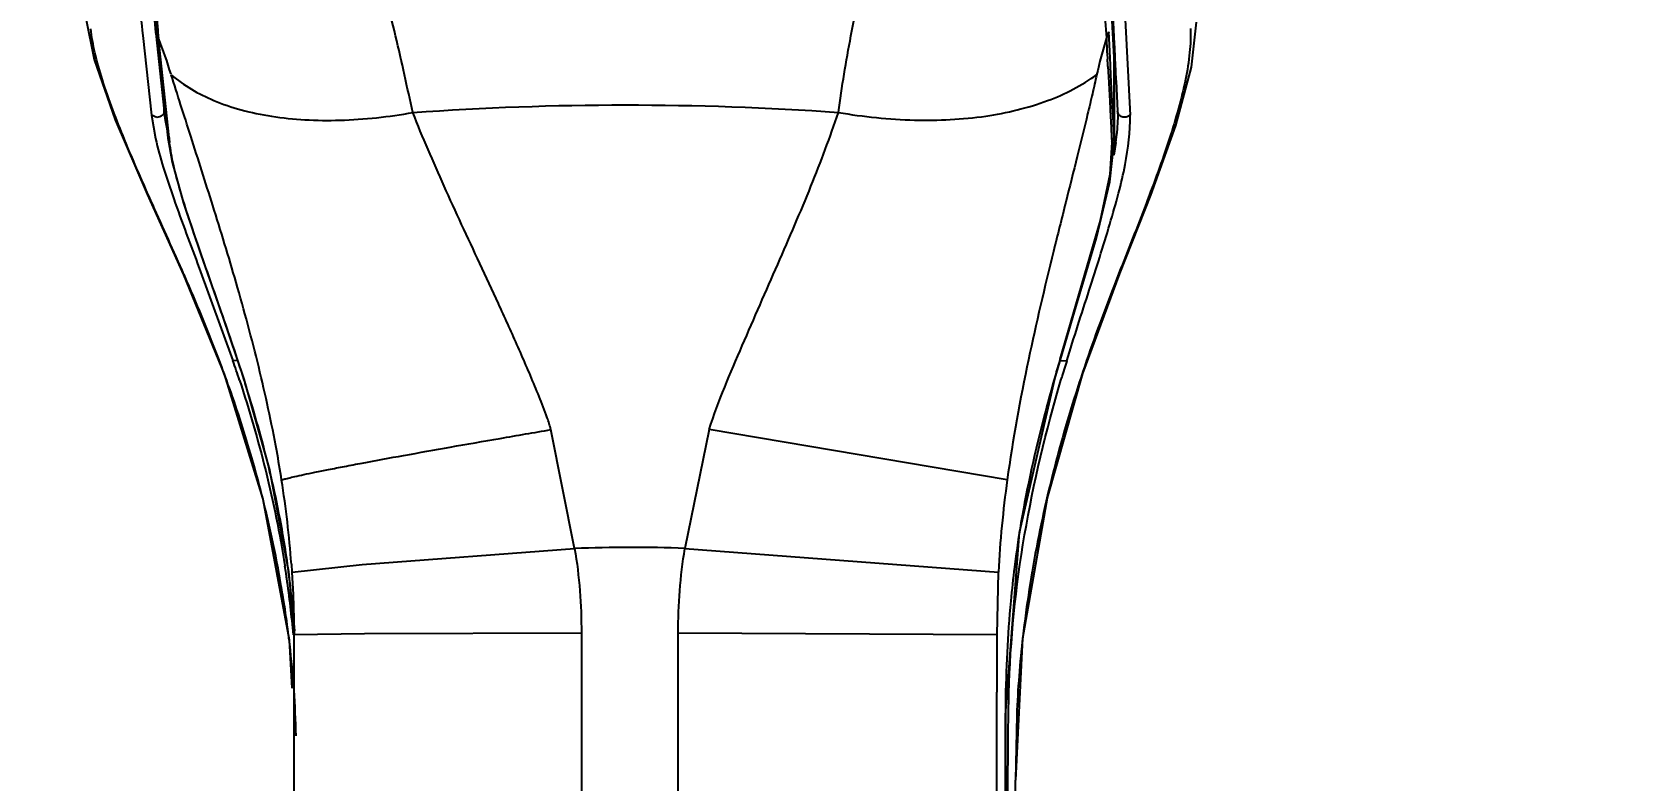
# Model space of a CAD drawing. Header units: millimetres. Extents: x 3819 to 4365, y -2661 to -1889.
# Drawn here: x 3978.49 to 3995.22, y -2216.52 to -2208.68 of the extents above; entities that cross this region are included whole.
import ezdxf

# ---------------------------------------------------------------- set-up
doc = ezdxf.new("R2010")
doc.units = ezdxf.units.MM
doc.header["$LTSCALE"] = 0.1
doc.layers.add('DIM', color=3, linetype='Continuous')
doc.styles.get("Standard").update_dxf_attribs({"font": 'arial.ttf'})
doc.dimstyles.new('ISO-25', dxfattribs={"dimtxt": 2.5, "dimasz": 2.5, "dimexe": 1.25, "dimexo": 0.625, "dimtad": 1, "dimlfac": 5, "dimtxsty": 'Standard', "dimcen": 2.5, "dimadec": 0, "dimazin": 0, "dimtfac": 1, "dimtmove": 0, "dimatfit": 3, "dimfxl": 0, "dimarcsym": 0})

# ---------------------------------------------------------------- blocks, each defined once
blk = doc.blocks.new('*D137')
at = {"layer": 'Defpoints', "color": 0}
for p in [(3972.198, -2092.633), (4060.64, -2605.033), (4086.272, -2605.033)]:
    blk.add_point(p, dxfattribs=at)
at = {"layer": 'DIM', "color": 0, "lineweight": -2}
for p, q in [((3972.823, -2092.633), (4087.522, -2092.633)), ((4086.272, -2096.633), (4086.272, -2601.033)), ((4061.265, -2605.033), (4087.522, -2605.033))]:
    blk.add_line(p, q, dxfattribs=at)
at = {"layer": 'DIM', "color": 0}
for points in [[(4085.605, -2096.633), (4086.939, -2096.633), (4086.272, -2092.633)], [(4085.605, -2601.033), (4086.939, -2601.033), (4086.272, -2605.033)]]:
    blk.add_solid(points, dxfattribs=at)
at = {"layer": 'DIM', "color": 0, "insert": (4083.025, -2348.833), "char_height": 4, "attachment_point": 5, "rotation": 90}
blk.add_mtext('(2280)', dxfattribs=at)

msp = doc.modelspace()

# ---------------------------------------------------------------- linework, layer by layer
at = {"color": 7, "linetype": 'Continuous'}
for p, q in [((3979.661, -2207.2852), (3979.7836, -2208.6873)), ((3989.8289, -2208.9503), (3989.778, -2207.9883)), ((3989.7326, -2208.5282), (3989.7495, -2208.7448)), ((3989.8155, -2208.51), (3989.8304, -2208.8081)), ((3989.9463, -2208.5506), (3989.9974, -2209.5536)), ((3979.6501, -2208.719), (3979.7394, -2209.555)), ((3979.7836, -2208.6873), (3979.7849, -2208.6993)), ((3979.7849, -2208.6993), (3979.8731, -2209.5137)), ((3979.7946, -2208.6982), (3979.9115, -2209.7915)), ((3979.7946, -2208.6982), (3979.8152, -2208.7471)), ((3989.7742, -2208.6823), (3989.7495, -2208.7448)), ((3989.7876, -2208.9528), (3989.7742, -2208.6823)), ((3989.8119, -2208.634), (3989.8287, -2208.9503)), ((3990.6406, -2209.0522), (3990.6927, -2208.5805)), ((3979.9243, -2209.7884), (3979.8152, -2208.7471)), ((3989.7495, -2208.7447), (3989.7551, -2208.8877)), ((3989.7551, -2208.8877), (3989.7597, -2208.9543)), ((3989.8304, -2208.8081), (3989.8324, -2208.8462)), ((3989.8324, -2208.8462), (3989.8376, -2208.9501)), ((3989.7597, -2208.9543), (3989.7606, -2208.9689)), ((3989.765, -2209.0442), (3989.7735, -2209.2094)), ((3989.7884, -2208.9673), (3989.7876, -2208.9528)), ((3989.7906, -2209.0125), (3989.7886, -2208.9722)), ((3989.7921, -2209.042), (3989.7909, -2209.0178)), ((3989.8004, -2209.2081), (3989.7921, -2209.042)), ((3989.8296, -2208.965), (3989.8289, -2208.9503)), ((3989.829, -2208.9569), (3989.8289, -2208.9503)), ((3989.829, -2209.7758), (3989.829, -2208.9569)), ((3989.8296, -2208.9698), (3989.8296, -2208.965)), ((3989.8296, -2208.9698), (3989.8304, -2209.0104)), ((3989.8304, -2209.0157), (3989.8304, -2209.8383)), ((3989.8376, -2208.9501), (3989.8384, -2208.9648)), ((3989.8386, -2208.9696), (3989.8407, -2209.0102)), ((3989.8409, -2209.0155), (3989.8493, -2209.1802)), ((3989.774, -2209.218), (3989.7837, -2209.4081)), ((3989.8104, -2209.4063), (3989.8004, -2209.2081)), ((3989.8493, -2209.1802), (3989.85, -2209.1938)), ((3989.85, -2209.1938), (3989.8662, -2209.512)), ((3989.7837, -2209.4081), (3989.7922, -2209.5738)), ((3989.8158, -2209.5147), (3989.8104, -2209.4063)), ((3979.7393, -2209.5549), (3979.7825, -2209.8)), ((3979.7964, -2209.5778), (3979.7394, -2209.555)), ((3979.8731, -2209.5137), (3979.8731, -2209.4337)), ((3979.8862, -2209.6096), (3979.8731, -2209.5135)), ((3989.7922, -2209.5738), (3989.7942, -2209.6144)), ((3989.8188, -2209.5727), (3989.8158, -2209.5147)), ((3989.829, -2209.7758), (3989.8188, -2209.5727)), ((3989.8677, -2209.5701), (3989.8582, -2209.7469)), ((3989.8662, -2209.512), (3989.8677, -2209.5699)), ((3989.8757, -2209.5441), (3989.8662, -2209.512)), ((3979.9219, -2209.7856), (3979.8862, -2209.6096)), ((3989.7942, -2209.6144), (3989.8026, -2209.7772)), ((3989.8056, -2209.8366), (3989.7839, -2210.1762)), ((3989.7851, -2210.2538), (3989.8305, -2209.8368)), ((3989.8026, -2209.7772), (3989.8034, -2209.7936)), ((3989.8034, -2209.7936), (3989.8054, -2209.8312)), ((3989.829, -2209.7758), (3989.8138, -2209.8254)), ((3989.8235, -2209.974), (3989.8305, -2209.8369)), ((3989.8471, -2209.8387), (3989.8255, -2209.972)), ((3989.8304, -2209.8299), (3989.829, -2209.7758)), ((3989.7839, -2210.1762), (3989.6833, -2210.657)), ((3989.6833, -2210.657), (3989.2621, -2212.1106)), ((3980.0763, -2211.2257), (3980.5021, -2212.268)), ((3980.0764, -2211.2258), (3980.0889, -2211.2413)), ((3980.0888, -2211.2412), (3980.0807, -2211.2228)), ((3980.2413, -2211.1574), (3980.5945, -2212.125)), ((3989.5025, -2212.26), (3989.8893, -2211.2139)), ((3989.8693, -2211.2374), (3989.8892, -2211.2141)), ((3989.8804, -2211.2093), (3989.8694, -2211.2374)), ((3980.6419, -2212.126), (3980.5946, -2212.1251)), ((3989.2638, -2212.1253), (3989.3328, -2212.1289)), ((3980.5021, -2212.268), (3980.9072, -2213.5746)), ((3980.7079, -2212.3205), (3980.9761, -2213.2696)), ((3980.7079, -2212.3205), (3980.7109, -2212.3252)), ((3988.8388, -2213.9245), (3989.2074, -2212.3148)), ((3989.2038, -2212.3135), (3989.201, -2212.3233)), ((3989.2074, -2212.3148), (3989.201, -2212.3233)), ((3989.2111, -2212.2878), (3989.2038, -2212.3135)), ((3989.2726, -2212.3287), (3989.2801, -2212.3033)), ((3984.1753, -2214.0929), (3983.9272, -2212.8482)), ((3985.5845, -2212.8452), (3985.3319, -2214.0924)), ((3988.7094, -2213.3734), (3985.5845, -2212.8454)), ((3980.9761, -2213.2696), (3981.1768, -2214.3344)), ((3980.9072, -2213.5746), (3981.1837, -2215.0514)), ((3981.9489, -2214.2605), (3984.1753, -2214.0929)), ((3985.3318, -2214.0924), (3988.6163, -2214.34)), ((3981.207, -2214.2562), (3981.213, -2214.3416)), ((3981.215, -2214.3397), (3981.9489, -2214.2605)), ((3981.1768, -2214.3344), (3981.234, -2214.9193)), ((3988.6162, -2214.34), (3988.5998, -2214.9964)), ((3981.1817, -2215.0333), (3981.1794, -2215.0146)), ((3981.1837, -2215.0514), (3981.2098, -2215.5574)), ((3981.9739, -2214.9872), (3981.2347, -2214.9977)), ((3981.2347, -2240.2642), (3981.2347, -2214.9977)), ((3984.2476, -2214.9808), (3981.9739, -2214.9872)), ((3984.2476, -2214.9808), (3984.2476, -2239.1853)), ((3985.2603, -2239.1851), (3985.2603, -2214.9805)), ((3988.6001, -2214.9964), (3985.2603, -2214.9805)), ((3988.5998, -2214.9964), (3988.6016, -2215.5969)), ((3988.6016, -2240.2987), (3988.6015, -2215.5969)), ((3988.6908, -2215.7218), (3988.6895, -2217.0121)), ((3988.7081, -2215.609), (3988.7271, -2215.6088)), ((3988.8087, -2215.8393), (3988.7973, -2216.5185)), ((3988.7974, -2216.5185), (3988.7988, -2216.5186)), ((3988.7976, -2241.067), (3988.7974, -2216.5185))]:
    msp.add_line(p, q, dxfattribs=at)
for points in [[(3979.6815, -2207.1665), (3979.7113, -2207.6918), (3979.7524, -2208.2533), (3979.7946, -2208.6982)], [(3979.0507, -2208.5366), (3979.1394, -2208.9695), (3979.3599, -2209.6035), (3979.6946, -2210.3809), (3980.0764, -2211.2258)], [(3989.8894, -2211.2142), (3990.2158, -2210.3922), (3990.4776, -2209.6638), (3990.6406, -2209.0522)], [(3979.9115, -2209.7911), (3979.9562, -2210.0462), (3980.0762, -2210.4744), (3980.259, -2211.0146), (3980.4865, -2211.6603), (3980.7079, -2212.3205)], [(3989.2074, -2212.3148), (3989.4336, -2211.5544), (3989.6441, -2210.8392), (3989.7851, -2210.2538)], [(3988.7988, -2216.5186), (3988.8728, -2215.0326), (3989.1304, -2213.5622), (3989.5025, -2212.26)], [(3988.6903, -2233.5329), (3988.6898, -2227.4888), (3988.6898, -2224.8232), (3988.6898, -2222.3497), (3988.6898, -2220.0415), (3988.6896, -2217.879), (3988.69, -2215.8397), (3988.8388, -2213.9245)], [(3981.213, -2214.3416), (3981.2257, -2214.5754), (3981.2333, -2214.8336), (3981.2347, -2214.9977)]]:
    msp.add_lwpolyline(points, dxfattribs=at)
for centre, radius, start, end in [((3968.4326, -2209.5749), 11.4126, 4.15953, 4.38605), ((3973.5502, -2211.1254), 6.7012, 17.36077, 20.78691), ((3994.5798, -2210.2303), 5.0535, 162.90313, 167.48552), ((3983.9514, -2209.3471), 5.8216, 2.98264, 3.72442), ((3988.9184, -2209.0072), 0.912, 2.61831, 3.16004), ((3988.059, -2208.7245), 1.8147, 347.75068, 349.55684), ((3980.0028, -2209.7816), 0.0918, 186.18582, 192.12447), ((3980.0032, -2209.7814), 0.0923, 192.19078, 204.71401), ((3980.0089, -2209.7788), 0.0985, 204.75481, 217.622), ((3982.8829, -2209.4333), 2.9799, 186.84585, 187.8244), ((3989.7226, -2209.7677), 0.108, 320.345, 327.66391), ((3987.1418, -2209.4617), 2.7315, 352.06696, 352.28349), ((3987.3443, -2209.4886), 2.5271, 352.27053, 353.50047), ((3987.5838, -2209.5163), 2.286, 353.50984, 354.20902), ((3966.0092, -2217.1384), 15.423, 18.1659, 18.96892), ((4016.8676, -2220.1599), 28.7551, 163.74422, 164.11163), ((4005.2298, -2217.0317), 16.6358, 162.85971, 163.48717), ((3964.0182, -2217.6121), 17.5099, 17.29761, 17.5739), ((3970.3436, -2215.0758), 10.8943, 4.31491, 8.97256), ((4000.4, -2214.9872), 11.8015, 172.1401, 176.85624), ((3971.1799, -2215.6688), 10.0859, 9.80436, 12.41699), ((3999.4624, -2215.6205), 10.7598, 170.39542, 172.89077), ((3971.2874, -2215.6465), 9.9762, 7.99539, 9.7831), ((3984.7578, -2229.2005), 15.1189, 87.82407, 92.20836), ((3969.8761, -2216.4116), 11.3893, 7.04566, 10.35466), ((3970.0348, -2216.013), 11.2394, 8.48981, 8.88369), ((3970.0823, -2216.0059), 11.1913, 8.22707, 8.48971), ((3970.3648, -2215.9665), 10.9061, 5.09696, 8.23455), ((3970.8566, -2215.7089), 10.4115, 7.53369, 7.96084), ((3970.1643, -2215.7927), 11.1088, 4.324, 7.49421), ((3981.2201, -2214.3497), 0.0112, 116.97416, 119.03987), ((3969.6466, -2216.4406), 11.6206, 6.64027, 6.95615), ((4000.0136, -2216.3027), 11.2145, 173.41791, 177.6319)]:
    msp.add_arc(centre, radius, start, end, dxfattribs=at)
for points, knots in [([(3979.4746, -2203.8975), (3979.4729, -2204.3954), (3979.4763, -2205.1276), (3979.4924, -2206.0779), (3979.5102, -2206.7279), (3979.5344, -2207.3163), (3979.5628, -2207.8369), (3979.6002, -2208.2964), (3979.6345, -2208.5826), (3979.6501, -2208.719)], [0, 0, 0, 0, 0.3094562, 0.4549886, 0.5906797, 0.7135539, 0.8209139, 0.914707, 1, 1, 1, 1]), ([(3982.4799, -2209.5264), (3982.4505, -2209.3952), (3982.3923, -2209.1275), (3982.2999, -2208.7196), (3982.1933, -2208.301), (3982.0757, -2207.8728), (3981.9473, -2207.4371), (3981.8264, -2207.0727), (3981.7262, -2206.7784), (3981.6263, -2206.4803), (3981.5478, -2206.2568), (3981.4843, -2206.1122)], [0, 0, 0, 0, 0.1132536, 0.2308336, 0.3523554, 0.4772715, 0.6049802, 0.7350047, 0.8007495, 0.8668949, 1, 1, 1, 1]), ([(3986.9393, -2209.525), (3986.9762, -2209.2571), (3987.044, -2208.8496), (3987.1559, -2208.3014), (3987.2552, -2207.8737), (3987.3698, -2207.4392), (3987.4739, -2207.0737), (3987.5653, -2206.7796), (3987.6655, -2206.4843), (3987.7488, -2206.2648), (3987.7972, -2206.1157)], [0, 0, 0, 0, 0.2303121, 0.3516972, 0.4764949, 0.6042164, 0.7343764, 0.8002024, 0.8664525, 1, 1, 1, 1]), ([(3979.8118, -2208.7021), (3979.8039, -2208.5983), (3979.79, -2208.4375), (3979.7749, -2208.2165), (3979.7653, -2208.0361), (3979.7562, -2207.8459), (3979.7416, -2207.574), (3979.7317, -2207.3651), (3979.7316, -2207.223)], [0, 0, 0, 0, 0.2108839, 0.3267209, 0.4485289, 0.5768392, 0.7122311, 1, 1, 1, 1]), ([(3980.0807, -2211.2228), (3979.9726, -2210.978), (3979.7601, -2210.509), (3979.4625, -2209.8346), (3979.258, -2209.3045), (3979.1468, -2208.9143), (3979.1128, -2208.7339), (3979.1036, -2208.6489)], [0, 0, 0, 0, 0.2907587, 0.5593418, 0.8011378, 0.9071185, 1, 1, 1, 1]), ([(3990.6291, -2208.6459), (3990.6335, -2208.7299), (3990.6255, -2208.9096), (3990.5797, -2209.1894), (3990.5053, -2209.4914), (3990.3721, -2209.9272), (3990.1605, -2210.5018), (3989.9757, -2210.9668), (3989.8804, -2211.2093)], [0, 0, 0, 0, 0.0939639, 0.19997, 0.316363, 0.4410529, 0.7089425, 1, 1, 1, 1]), ([(3979.9476, -2209.1307), (3980.0793, -2209.2445), (3980.3226, -2209.3839), (3980.6865, -2209.5056), (3981.0066, -2209.5723), (3981.3539, -2209.6075), (3981.8498, -2209.6131), (3982.228, -2209.571), (3982.4799, -2209.5262)], [0, 0, 0, 0, 0.1980216, 0.3122733, 0.436311, 0.569121, 0.7088818, 1, 1, 1, 1]), ([(3980.8641, -2212.1914), (3980.7918, -2211.8944), (3980.6387, -2211.3279), (3980.3928, -2210.5243), (3980.1942, -2209.9047), (3980.0478, -2209.4491), (3979.9806, -2209.2344), (3979.9477, -2209.1307)], [0, 0, 0, 0, 0.2869757, 0.5507361, 0.7888629, 0.8978708, 1, 1, 1, 1]), ([(3986.9393, -2209.525), (3987.2033, -2209.5708), (3987.7194, -2209.6249), (3988.4617, -2209.5884), (3989.1136, -2209.435), (3989.4916, -2209.2446), (3989.6477, -2209.1295)], [0, 0, 0, 0, 0.2870207, 0.5535946, 0.7922673, 1, 1, 1, 1]), ([(3989.6477, -2209.1294), (3989.6322, -2209.1964), (3989.6013, -2209.3335), (3989.5337, -2209.6192), (3989.4408, -2209.9979), (3989.3199, -2210.4782), (3989.1421, -2211.1863), (3988.9151, -2212.1507), (3988.7673, -2212.9515), (3988.7094, -2213.3734)], [0, 0, 0, 0, 0.0474383, 0.0969649, 0.2025035, 0.3164865, 0.4387164, 0.7062178, 1, 1, 1, 1]), ([(3979.8731, -2209.5137), (3979.8728, -2209.5207), (3979.8693, -2209.5363), (3979.8474, -2209.566), (3979.8169, -2209.5776), (3979.7964, -2209.5778)], [0, 0, 0, 0, 0.1942682, 0.4324278, 1, 1, 1, 1]), ([(3982.4798, -2209.5259), (3983.2199, -2209.4719), (3984.7079, -2209.4216), (3986.1959, -2209.4717), (3986.9394, -2209.5247)], [0, 0, 0, 0, 0.4988721, 1, 1, 1, 1]), ([(3983.9275, -2212.8481), (3983.9158, -2212.8059), (3983.8908, -2212.7256), (3983.8339, -2212.5733), (3983.7284, -2212.3173), (3983.5727, -2211.9558), (3983.3787, -2211.529), (3983.1837, -2211.1108), (3982.9925, -2210.7016), (3982.7518, -2210.1772), (3982.582, -2209.786), (3982.4801, -2209.5262)], [0, 0, 0, 0, 0.0362163, 0.0695472, 0.1344716, 0.2653783, 0.3952557, 0.522465, 0.6472521, 0.7690224, 1, 1, 1, 1]), ([(3985.5845, -2212.8454), (3985.6828, -2212.5465), (3985.869, -2212.1132), (3986.118, -2211.541), (3986.3031, -2211.1198), (3986.4832, -2210.7069), (3986.7036, -2210.1797), (3986.8535, -2209.786), (3986.9393, -2209.525)], [0, 0, 0, 0, 0.2631729, 0.3935232, 0.5220756, 0.6479926, 0.7702732, 1, 1, 1, 1]), ([(3989.3328, -2212.1289), (3989.4092, -2211.8813), (3989.5635, -2211.4048), (3989.7503, -2210.821), (3989.876, -2210.3813), (3989.9661, -2210.0035), (3989.9999, -2209.7266), (3989.9976, -2209.5534)], [0, 0, 0, 0, 0.2913287, 0.5631534, 0.689174, 0.8052542, 1, 1, 1, 1]), ([(3989.9976, -2209.5534), (3989.9908, -2209.5601), (3989.9724, -2209.5724), (3989.9377, -2209.5783), (3989.9013, -2209.5701), (3989.8822, -2209.5536), (3989.8757, -2209.5441)], [0, 0, 0, 0, 0.2091093, 0.4715996, 0.7491226, 1, 1, 1, 1]), ([(3979.7825, -2209.8), (3979.8058, -2209.9008), (3979.8656, -2210.1124), (3980.0182, -2210.5654), (3980.1506, -2210.9157), (3980.2413, -2211.1574)], [0, 0, 0, 0, 0.2164523, 0.4596856, 1, 1, 1, 1]), ([(3980.711, -2212.3253), (3980.6353, -2212.0864), (3980.479, -2211.6261), (3980.2791, -2211.0646), (3980.1341, -2210.6404), (3980.0419, -2210.3494), (3979.9708, -2210.0852), (3979.9391, -2209.917), (3979.9308, -2209.8389)], [0, 0, 0, 0, 0.2881383, 0.5588235, 0.6854176, 0.8036604, 0.9096887, 1, 1, 1, 1]), ([(3980.5424, -2212.3703), (3980.5079, -2212.274), (3980.3672, -2211.8935), (3980.2112, -2211.5189), (3980.0889, -2211.2413)], [0, 0, 0, 0, 0.2520857, 1, 1, 1, 1]), ([(3989.8693, -2211.2374), (3989.7541, -2211.531), (3989.5299, -2212.1294), (3989.2413, -2213.0575), (3989.0148, -2214.0235), (3988.9111, -2214.684), (3988.873, -2215.0172)], [0, 0, 0, 0, 0.2413224, 0.4889085, 0.7433574, 1, 1, 1, 1]), ([(3981.1047, -2213.3768), (3981.0887, -2213.2749), (3981.021, -2212.8773), (3980.9352, -2212.4829), (3980.8641, -2212.1914)], [0, 0, 0, 0, 0.2558602, 1, 1, 1, 1]), ([(3981.0799, -2214.3645), (3981.0486, -2214.1928), (3980.9612, -2213.7673), (3980.7879, -2213.0998), (3980.6281, -2212.6103), (3980.5424, -2212.3703)], [0, 0, 0, 0, 0.2532351, 0.630166, 1, 1, 1, 1]), ([(3980.6634, -2212.33), (3980.7663, -2212.6436), (3980.9532, -2213.2836), (3981.086, -2213.9373), (3981.1381, -2214.2693)], [0, 0, 0, 0, 0.4954919, 1, 1, 1, 1]), ([(3981.0299, -2213.5001), (3981.0096, -2213.4075), (3980.9237, -2213.0396), (3980.8204, -2212.6759), (3980.7362, -2212.4058)], [0, 0, 0, 0, 0.2510321, 1, 1, 1, 1]), ([(3988.7271, -2215.6088), (3988.7409, -2215.0536), (3988.8553, -2213.944), (3989.1156, -2212.8614), (3989.2726, -2212.3287)], [0, 0, 0, 0, 0.5000051, 1, 1, 1, 1]), ([(3989.2011, -2212.3232), (3989.1663, -2212.446), (3989.0308, -2212.9418), (3988.9179, -2213.4442), (3988.8535, -2213.8252)], [0, 0, 0, 0, 0.2481776, 1, 1, 1, 1]), ([(3981.1046, -2213.3768), (3981.1117, -2213.3727), (3981.1349, -2213.3658), (3981.1806, -2213.3532), (3981.2502, -2213.3371), (3981.3437, -2213.3166), (3981.4618, -2213.2922), (3981.604, -2213.2639), (3981.7693, -2213.2319), (3982.0312, -2213.1825), (3982.4011, -2213.1146), (3982.883, -2213.0286), (3983.3981, -2212.9386), (3983.7499, -2212.8783), (3983.9272, -2212.8482)], [0, 0, 0, 0, 0.008551, 0.0250162, 0.0497344, 0.0830088, 0.1250372, 0.1756281, 0.2344379, 0.3009053, 0.4539079, 0.6272377, 0.8121099, 1, 1, 1, 1]), ([(3988.7854, -2214.2888), (3988.7706, -2214.4067), (3988.7186, -2214.8827), (3988.6952, -2215.3617), (3988.6908, -2215.7218)], [0, 0, 0, 0, 0.248022, 1, 1, 1, 1]), ([(3981.2563, -2216.0552), (3981.2525, -2215.8953), (3981.2387, -2215.5752), (3981.2078, -2215.2562), (3981.1893, -2215.0969)], [0, 0, 0, 0, 0.4993457, 1, 1, 1, 1]), ([(3988.7159, -2240.7749), (3988.7159, -2239.7261), (3988.7158, -2237.6287), (3988.7156, -2234.4824), (3988.7154, -2231.3362), (3988.7152, -2228.19), (3988.715, -2225.5682), (3988.715, -2223.4707), (3988.7151, -2221.8976), (3988.7152, -2220.3245), (3988.7154, -2218.7514), (3988.716, -2217.5716), (3988.7156, -2216.7853), (3988.7176, -2216.2621), (3988.7207, -2215.8699), (3988.7271, -2215.6088)], [0, 0, 0, 0, 0.1250179, 0.2500357, 0.3750536, 0.5000714, 0.6250891, 0.6875979, 0.7501067, 0.8126155, 0.8751239, 0.9376328, 0.9532554, 0.9688617, 1, 1, 1, 1])]:
    msp.add_open_spline(points, degree=3, knots=knots, dxfattribs=at)
for points in [[(3989.7886, -2208.9722), (3989.7885, -2208.9706), (3989.7885, -2208.969), (3989.7884, -2208.9673)], [(3989.7909, -2209.0178), (3989.7908, -2209.016), (3989.7907, -2209.0143), (3989.7906, -2209.0125)], [(3989.8287, -2208.9503), (3989.8288, -2208.9525), (3989.8289, -2208.9547), (3989.829, -2208.9569)], [(3989.8294, -2208.9655), (3989.8295, -2208.967), (3989.8296, -2208.9684), (3989.8296, -2208.9698)], [(3989.8384, -2208.9648), (3989.8384, -2208.9664), (3989.8385, -2208.968), (3989.8386, -2208.9696)], [(3989.8407, -2209.0102), (3989.8407, -2209.0119), (3989.8408, -2209.0137), (3989.8409, -2209.0155)], [(3989.7735, -2209.2094), (3989.7737, -2209.2122), (3989.7738, -2209.2151), (3989.774, -2209.218)], [(3989.8054, -2209.8312), (3989.8055, -2209.833), (3989.8056, -2209.8348), (3989.8057, -2209.8366)], [(3984.1753, -2214.0929), (3984.2259, -2214.3855), (3984.246, -2214.6839), (3984.2469, -2214.9808)], [(3985.261, -2214.9805), (3985.2619, -2214.6836), (3985.2809, -2214.385), (3985.3318, -2214.0924)], [(3981.1677, -2214.2669), (3981.1673, -2214.2642), (3981.167, -2214.2616), (3981.1666, -2214.2589)], [(3981.1381, -2214.2693), (3981.1385, -2214.272), (3981.139, -2214.2746), (3981.1394, -2214.2773)], [(3981.213, -2214.3416), (3981.213, -2214.3408), (3981.2139, -2214.3402), (3981.2146, -2214.3398)]]:
    msp.add_open_spline(points, degree=3, dxfattribs=at)

# ---------------------------------------------------------------- dimensions: what is measured, and where the dimension line sits
at = {"layer": 'DIM'}
dim = msp.add_linear_dim(base=(4086.272, -2605.0328), p1=(3972.198, -2092.6331), p2=(4060.6398, -2605.0328), angle=90, text='(2280)', dimstyle='ISO-25', override={"dimtxt": 4, "dimasz": 4, "dimlfac": 4, "dimadec": 1, "dimfxl": 1.25}, dxfattribs=at)
dim.commit()
dim.dimension.update_dxf_attribs({"geometry": '*D137', "text_midpoint": (4083.0249, -2348.833)})

doc.saveas('drawing.dxf')
